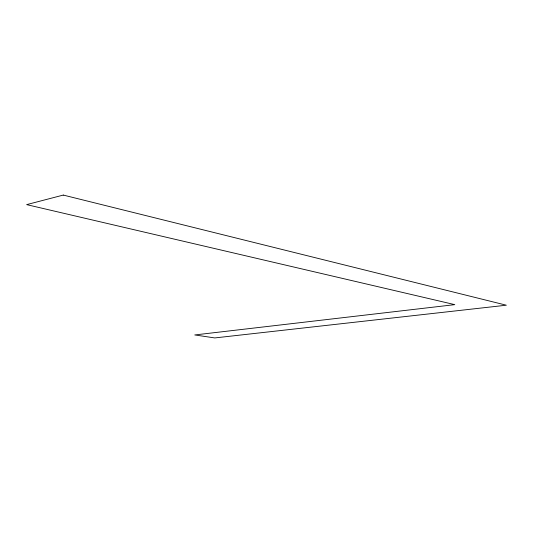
<?xml version="1.0" encoding="UTF-8"?>
<svg xmlns="http://www.w3.org/2000/svg" width="533" height="533" viewBox="0 0 533 533"><rect width="100%" height="100%" fill="white"/><g stroke="black" fill="none" stroke-linecap="round" stroke-linejoin="round"><path stroke-width="0.8" d="M63.287 195.071L26.65 204.625L454.809 304.643L194.765 334.944L214.759 337.929L506.35 305.209L63.287 195.071"/></g></svg>
